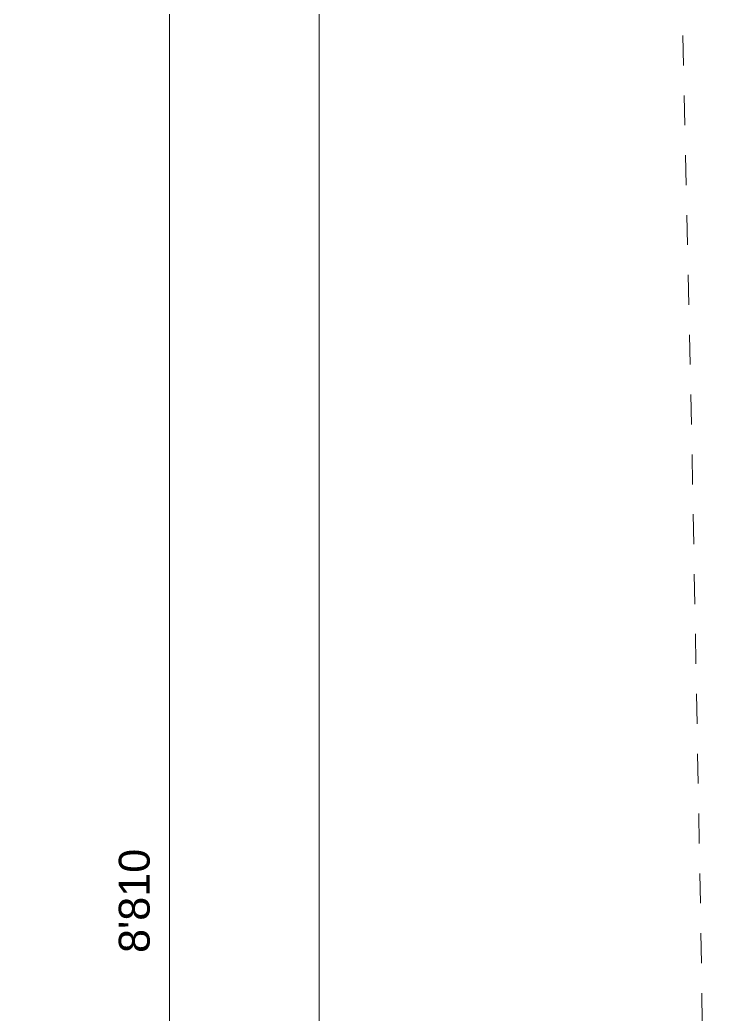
# Model space of a CAD drawing. Header units: metres. Extents: x -86 to 44, y -23 to 39.
# Drawn here: x 26.502 to 28.844, y -9.408 to -6.083 of the extents above; entities that cross this region are included whole.
import ezdxf

# ---------------------------------------------------------------- set-up
doc = ezdxf.new("R2010")
doc.units = ezdxf.units.M
doc.linetypes.add('_Strichliert - Fein_', pattern=[0.15, 0.1, -0.05])
doc.layers.add('A-____-____-DIMS', color=7, linetype='Continuous', lineweight=5)
doc.layers.add('A-____-____-DIMS-50', color=7, linetype='Continuous', lineweight=5)
doc.layers.add('A-DETL-____-OTLN', color=5, linetype='Continuous', lineweight=9, true_color=0x0000ff)
doc.styles.add('Arial_B', font='arial.ttf', dxfattribs={"height": 0.103175})
doc.dimstyles.new('SUB_Rohbau', dxfattribs={"dimscale": 0.3048, "dimtxt": 0.102026, "dimasz": 0.246063, "dimexe": 0.164042, "dimexo": 0.0625, "dimgap": 0.123031, "dimtad": 1, "dimdec": 0, "dimlfac": 1000, "dimzin": 0, "dimdsep": 46, "dimtxsty": 'Arial_B', "dimblk1": 'OBLIQUE', "dimblk2": 'OBLIQUE', "dimsah": 1, "dimcen": 0.09, "dimazin": 0, "dimtfac": 1, "dimtdec": 4, "dimtix": 1, "dimtmove": 0, "dimatfit": 3, "dimfxl": 0.164042, "dimfxlon": 1, "dimtvp": 1, "dimtfill": 1, "dimtolj": 1, "dimtzin": 0, "dimarcsym": 2})
doc.dimstyles.new('SUB_Rohbau_Aussen_Vermassung_2_1', dxfattribs={"dimscale": 0.3048, "dimtxt": 0.102026, "dimasz": 0.246063, "dimexe": 0.164042, "dimexo": 0.0625, "dimgap": 0.123031, "dimtad": 1, "dimrnd": 0.005, "dimzin": 0, "dimdsep": 46, "dimtxsty": 'Arial_B', "dimblk1": 'OBLIQUE', "dimblk2": 'OBLIQUE', "dimsah": 1, "dimcen": 0.09, "dimazin": 0, "dimtfac": 1, "dimtdec": 4, "dimtix": 1, "dimtmove": 0, "dimatfit": 3, "dimfxl": 3.28084, "dimfxlon": 1, "dimtvp": 1, "dimtfill": 1, "dimtolj": 1, "dimtzin": 0, "dimarcsym": 2})

# ---------------------------------------------------------------- blocks, each defined once
blk = doc.blocks.new('DIMBLOCK70--01_UG_OK_FFB_AF')
at = {"layer": 'A-____-____-DIMS-50'}
for p, q in [((27.502, 31.4016), (27.4645, 31.4391)), ((27.502, 31.4016), (26.502, 31.4016)), ((27.502, -17.7334), (27.502, 31.4016)), ((27.502, 31.4016), (27.5395, 31.3641)), ((27.502, 31.4016), (27.552, 31.4016)), ((27.502, -17.7334), (27.4645, -17.6959)), ((27.502, -17.7334), (26.502, -17.7334)), ((27.502, -17.7334), (27.5395, -17.7709)), ((27.502, -17.7334), (27.552, -17.7334))]:
    blk.add_line(p, q, dxfattribs=at)
at = {"layer": 'A-____-____-DIMS-50', "color": 0, "insert": (27.3273, 6.6336), "char_height": 0.103175, "width": 0.481134, "attachment_point": 1, "rotation": 90, "line_spacing_factor": 0.941778, "style": 'Arial_B', "bg_fill": 3, "box_fill_scale": 1.25, "bg_fill_color": 256, "bg_fill_true_color": 13158600, "bg_fill_transparency": 0}
blk.add_mtext('49.13\\A2\\H0.5x;\\S5^  ;\\H2x;', dxfattribs=at)
blk = doc.blocks.new('_Oblique')
at = {"color": 0, "linetype": 'ByBlock', "lineweight": -2}
blk.add_line((-0.5, -0.5), (0.5, 0.5), dxfattribs=at)
blk = doc.blocks.new('DIMBLOCK73--01_UG_OK_FFB_AF')
at = {"layer": 'A-____-____-DIMS-50'}
for p, q in [((27.002, -4.6234), (26.9645, -4.5859)), ((27.002, -4.6234), (26.952, -4.6234)), ((27.002, -13.4334), (27.002, -4.6234)), ((27.002, -4.6234), (27.0395, -4.6609)), ((27.002, -4.6234), (27.052, -4.6234)), ((27.002, -13.4334), (26.9645, -13.3959)), ((27.002, -13.4334), (26.952, -13.4334)), ((27.002, -13.4334), (27.0395, -13.4709)), ((27.002, -13.4334), (27.052, -13.4334))]:
    blk.add_line(p, q, dxfattribs=at)
at = {"layer": 'A-____-____-DIMS-50', "color": 0, "insert": (26.8322, -9.2009), "char_height": 0.10317, "width": 0.413934, "attachment_point": 1, "rotation": 90, "line_spacing_factor": 0.941778, "style": 'Arial_B', "bg_fill": 3, "box_fill_scale": 1.25, "bg_fill_color": 256, "bg_fill_true_color": 13158600, "bg_fill_transparency": 0}
blk.add_mtext("8'810", dxfattribs=at)

msp = doc.modelspace()

# ---------------------------------------------------------------- linework, layer by layer
at = {"layer": 'A-DETL-____-OTLN', "color": 133, "linetype": '_Strichliert - Fein_', "true_color": 0x4cc3d9}
msp.add_arc((-457.9118, -17.292), 486.757, 0.124479, 3.485427, dxfattribs=at)

# ---------------------------------------------------------------- dimensions: what is measured, and where the dimension line sits
at = {"layer": 'A-____-____-DIMS'}
dim = msp.add_linear_dim(base=(27.502, 31.4016), p1=(26.502, -17.7334), p2=(26.502, 31.4016), angle=90, text='\\A1;49.13\\Q;{\\A1;{\\H0.5x;\\S5^ ;}}', dimstyle='SUB_Rohbau_Aussen_Vermassung_2_1', override={"dimpost": '<>', "dimfxl": 49.135001}, dxfattribs=at)
dim.commit()
dim.dimension.update_dxf_attribs({"geometry": 'DIMBLOCK70--01_UG_OK_FFB_AF', "text_midpoint": (27.4118, 6.8341)})

# ---------------------------------------------------------------- next in the draw order: dimensions: what is measured, and where the dimension line sits
dim = msp.add_linear_dim(base=(27.002, -4.6234), p1=(26.952, -13.4334), p2=(26.952, -4.6234), angle=90, dimstyle='SUB_Rohbau', override={"dimpost": '<>', "dimfxl": 8.81}, dxfattribs=at)
dim.commit()
dim.dimension.update_dxf_attribs({"geometry": 'DIMBLOCK73--01_UG_OK_FFB_AF', "text_midpoint": (26.9118, -9.0284)})

doc.saveas('drawing.dxf')
